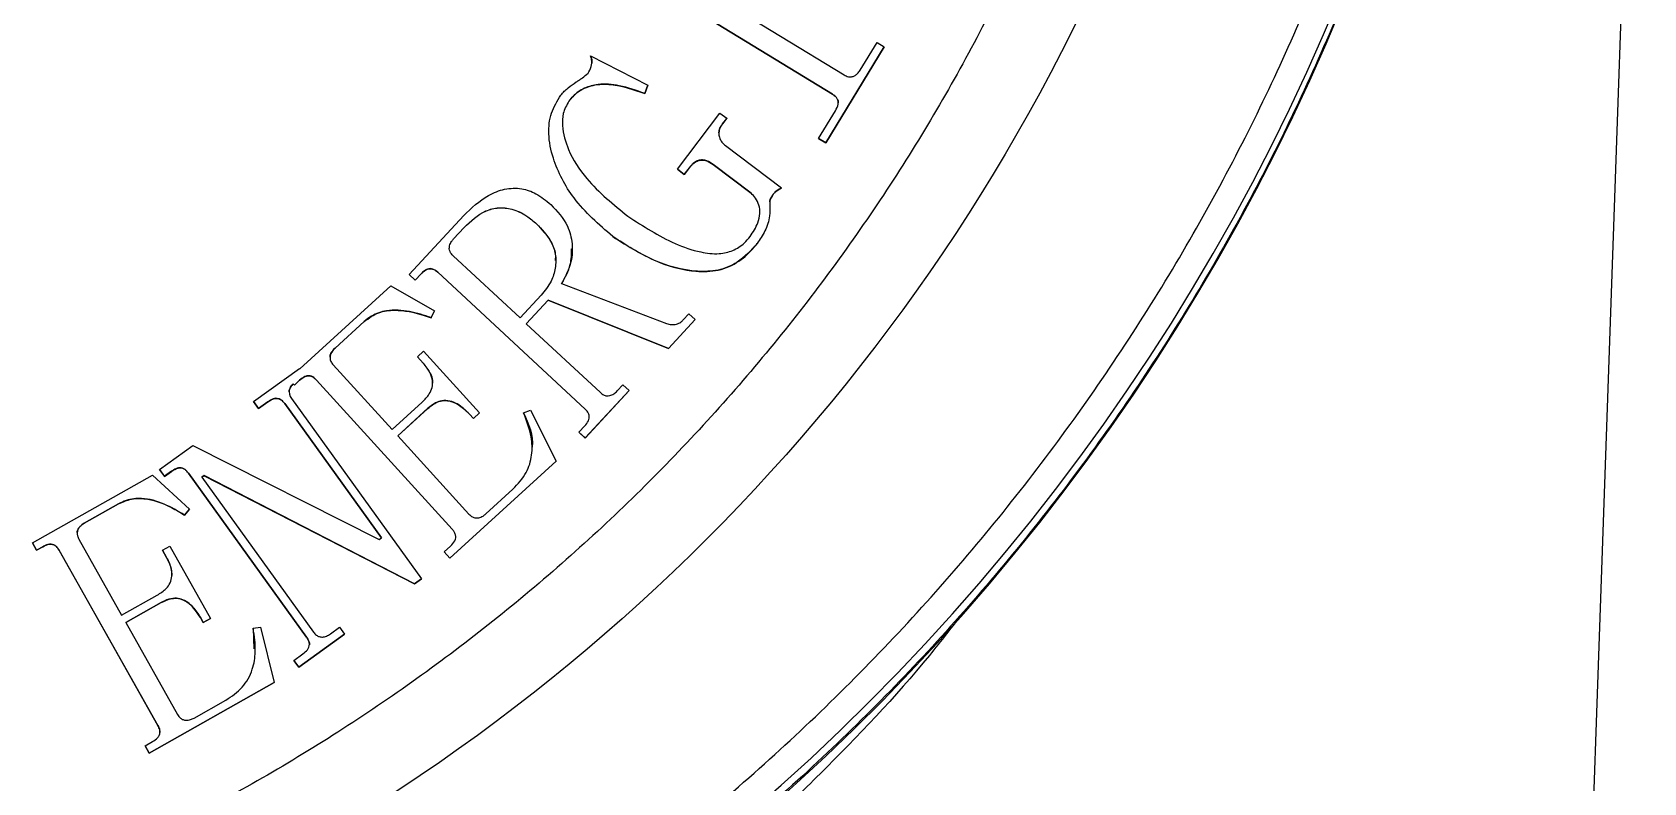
# Model space of a CAD drawing. Header units: millimetres. Extents: x 2126 to 3741, y 477 to 1658.
# Drawn here: x 3345.9 to 3405.4, y 1298.3 to 1326 of the extents above; entities that cross this region are included whole.
import ezdxf

# ---------------------------------------------------------------- set-up
doc = ezdxf.new("R2010")
doc.units = ezdxf.units.MM

msp = doc.modelspace()

# ---------------------------------------------------------------- linework, layer by layer
at = {"color": 7, "linetype": 'Continuous', "lineweight": 25}
for p, q in [((3402.189, 1257.438), (3405.439, 1350.475)), ((3369.549, 1328.324), (3375.885, 1324.458)), ((3375.452, 1323.749), (3369.116, 1327.615)), ((3369.116, 1327.613), (3375.452, 1323.747)), ((3377.37, 1325.496), (3375.207, 1321.952)), ((3375.207, 1321.95), (3377.37, 1325.494)), ((3376.482, 1324.639), (3377.104, 1325.658)), ((3377.104, 1325.658), (3377.37, 1325.496)), ((3377.37, 1325.496), (3377.37, 1325.494)), ((3366.517, 1325.161), (3368.632, 1324.082)), ((3368.632, 1324.082), (3368.526, 1323.772)), ((3368.526, 1323.77), (3368.632, 1324.08)), ((3368.632, 1324.08), (3368.632, 1324.082)), ((3365.712, 1323.493), (3365.712, 1323.49)), ((3368.526, 1323.772), (3368.526, 1323.77)), ((3375.452, 1323.749), (3375.452, 1323.747)), ((3369.73, 1320.975), (3371.297, 1323.046)), ((3371.297, 1323.046), (3371.545, 1322.857)), ((3371.545, 1322.857), (3371.389, 1322.649)), ((3371.389, 1322.647), (3371.545, 1322.855)), ((3371.545, 1322.857), (3371.545, 1322.855)), ((3374.941, 1322.114), (3375.563, 1323.133)), ((3364.971, 1322.362), (3364.971, 1322.36)), ((3371.389, 1322.649), (3371.389, 1322.647)), ((3371.501, 1321.849), (3373.572, 1320.283)), ((3375.207, 1321.952), (3374.941, 1322.114)), ((3374.941, 1322.114), (3374.941, 1322.111)), ((3374.941, 1322.111), (3375.207, 1321.95)), ((3375.207, 1321.952), (3375.207, 1321.95)), ((3370.168, 1321.035), (3369.979, 1320.786)), ((3369.979, 1320.784), (3370.168, 1321.032)), ((3370.168, 1321.035), (3370.168, 1321.032)), ((3372.449, 1320.091), (3371.04, 1321.156)), ((3371.04, 1321.156), (3371.04, 1321.154)), ((3371.04, 1321.154), (3372.449, 1320.089)), ((3369.979, 1320.786), (3369.73, 1320.975)), ((3369.73, 1320.975), (3369.73, 1320.973)), ((3369.73, 1320.973), (3369.979, 1320.784)), ((3369.979, 1320.786), (3369.979, 1320.784)), ((3372.449, 1320.091), (3372.449, 1320.089)), ((3359.81, 1317.092), (3361.825, 1319.261)), ((3373.126, 1319.236), (3373.126, 1319.238)), ((3361.451, 1318.404), (3361.84, 1318.822)), ((3361.451, 1318.402), (3361.84, 1318.82)), ((3361.84, 1318.822), (3361.84, 1318.82)), ((3364.518, 1318.957), (3364.518, 1318.955)), ((3361.451, 1318.404), (3361.451, 1318.402)), ((3365.836, 1318.039), (3365.836, 1318.041)), ((3363.909, 1315.48), (3361.436, 1317.778)), ((3360.037, 1316.882), (3359.81, 1317.092)), ((3359.81, 1317.09), (3359.81, 1317.092)), ((3359.81, 1317.09), (3360.037, 1316.88)), ((3360.249, 1317.111), (3360.037, 1316.882)), ((3360.037, 1316.88), (3360.249, 1317.109)), ((3360.037, 1316.882), (3360.037, 1316.88)), ((3360.249, 1317.111), (3360.249, 1317.109)), ((3366.312, 1312.114), (3360.871, 1317.169)), ((3360.871, 1317.169), (3360.871, 1317.167)), ((3360.871, 1317.167), (3366.312, 1312.112)), ((3355.764, 1313.605), (3359.133, 1316.67)), ((3359.133, 1316.67), (3360.749, 1315.745)), ((3364.69, 1316.318), (3363.909, 1315.48)), ((3365.445, 1316.749), (3369.319, 1315.274)), ((3360.749, 1315.745), (3360.626, 1315.493)), ((3360.626, 1315.491), (3360.749, 1315.743)), ((3360.749, 1315.745), (3360.749, 1315.743)), ((3364.951, 1316.144), (3364.137, 1315.268)), ((3364.138, 1315.267), (3364.951, 1316.142)), ((3369.39, 1314.357), (3364.951, 1316.144)), ((3364.951, 1316.144), (3364.951, 1316.142)), ((3364.951, 1316.142), (3369.39, 1314.355)), ((3358.148, 1315.352), (3357.07, 1314.37)), ((3357.07, 1314.367), (3358.148, 1315.35)), ((3358.148, 1315.352), (3358.148, 1315.35)), ((3360.626, 1315.493), (3360.626, 1315.491)), ((3364.137, 1315.268), (3366.876, 1312.723)), ((3370.38, 1315.422), (3369.39, 1314.357)), ((3369.39, 1314.355), (3370.38, 1315.42)), ((3369.939, 1315.408), (3370.151, 1315.636)), ((3370.151, 1315.636), (3370.38, 1315.422)), ((3370.38, 1315.422), (3370.38, 1315.42)), ((3357.07, 1314.37), (3357.07, 1314.367)), ((3360.115, 1314.042), (3360.346, 1314.252)), ((3360.325, 1313.811), (3360.115, 1314.042)), ((3360.115, 1314.042), (3360.115, 1314.04)), ((3360.115, 1314.04), (3360.325, 1313.809)), ((3360.346, 1314.252), (3362.415, 1311.979)), ((3369.39, 1314.357), (3369.39, 1314.355)), ((3354.062, 1312.393), (3355.758, 1313.615)), ((3355.758, 1313.615), (3355.764, 1313.605)), ((3357.004, 1313.747), (3359.177, 1311.359)), ((3360.325, 1313.811), (3360.325, 1313.809)), ((3355.567, 1313.004), (3355.524, 1313.051)), ((3355.524, 1313.049), (3355.524, 1313.051)), ((3355.524, 1313.049), (3355.567, 1313.002)), ((3355.76, 1313.179), (3355.567, 1313.004)), ((3355.567, 1313.002), (3355.76, 1313.177)), ((3355.567, 1313.004), (3355.567, 1313.002)), ((3355.76, 1313.179), (3355.76, 1313.177)), ((3361.4, 1307.675), (3356.388, 1313.185)), ((3356.388, 1313.185), (3356.388, 1313.183)), ((3356.388, 1313.183), (3361.4, 1307.673)), ((3367.941, 1312.798), (3366.315, 1311.047)), ((3366.315, 1311.045), (3367.941, 1312.796)), ((3367.5, 1312.783), (3367.712, 1313.012)), ((3367.712, 1313.012), (3367.941, 1312.798)), ((3367.941, 1312.798), (3367.941, 1312.796)), ((3354.245, 1312.139), (3354.062, 1312.393)), ((3354.062, 1312.393), (3354.062, 1312.391)), ((3354.062, 1312.391), (3354.245, 1312.137)), ((3354.584, 1312.382), (3354.245, 1312.139)), ((3354.245, 1312.137), (3354.584, 1312.38)), ((3354.245, 1312.139), (3354.245, 1312.137)), ((3354.584, 1312.382), (3354.584, 1312.38)), ((3358.788, 1307.36), (3355.211, 1312.318)), ((3355.211, 1312.318), (3355.211, 1312.316)), ((3355.211, 1312.316), (3358.787, 1307.359)), ((3355.465, 1312.501), (3360.265, 1305.848)), ((3359.177, 1311.359), (3360.294, 1312.374)), ((3360.504, 1312.143), (3359.387, 1311.128)), ((3359.388, 1311.126), (3360.504, 1312.141)), ((3360.504, 1312.143), (3360.504, 1312.141)), ((3366.312, 1312.114), (3366.312, 1312.112)), ((3362.184, 1311.769), (3362.043, 1311.923)), ((3362.043, 1311.923), (3362.043, 1311.921)), ((3362.043, 1311.921), (3362.184, 1311.767)), ((3362.415, 1311.979), (3362.184, 1311.769)), ((3362.184, 1311.767), (3362.415, 1311.977)), ((3362.184, 1311.769), (3362.184, 1311.767)), ((3362.415, 1311.979), (3362.415, 1311.977)), ((3364.037, 1311.977), (3364.299, 1312.075)), ((3364.299, 1312.075), (3365.243, 1310.187)), ((3366.086, 1311.261), (3366.298, 1311.49)), ((3359.387, 1311.128), (3362.016, 1308.238)), ((3366.315, 1311.047), (3366.086, 1311.261)), ((3366.086, 1311.261), (3366.086, 1311.259)), ((3366.086, 1311.259), (3366.315, 1311.045)), ((3366.315, 1311.047), (3366.315, 1311.045)), ((3350.587, 1309.885), (3351.816, 1310.773)), ((3351.816, 1310.773), (3358.703, 1307.3)), ((3350.77, 1309.631), (3350.587, 1309.885)), ((3350.587, 1309.885), (3350.587, 1309.883)), ((3350.587, 1309.883), (3350.77, 1309.629)), ((3351.025, 1309.816), (3350.77, 1309.631)), ((3350.77, 1309.629), (3351.025, 1309.814)), ((3351.025, 1309.816), (3351.025, 1309.814)), ((3356.022, 1303.69), (3351.651, 1309.75)), ((3351.651, 1309.75), (3351.651, 1309.748)), ((3351.651, 1309.748), (3356.022, 1303.688)), ((3365.243, 1310.187), (3361.313, 1306.61)), ((3361.313, 1306.608), (3365.243, 1310.185)), ((3365.243, 1310.187), (3365.243, 1310.185)), ((3345.885, 1307.176), (3350.321, 1309.677)), ((3350.321, 1309.677), (3351.689, 1308.419)), ((3350.77, 1309.631), (3350.77, 1309.629)), ((3352.234, 1309.656), (3352.15, 1309.596)), ((3352.15, 1309.596), (3356.276, 1303.875)), ((3352.151, 1309.595), (3352.234, 1309.654)), ((3360.011, 1305.665), (3352.234, 1309.656)), ((3352.234, 1309.656), (3352.234, 1309.654)), ((3352.234, 1309.654), (3360.011, 1305.662)), ((3362.644, 1308.244), (3363.646, 1309.157)), ((3349.073, 1308.613), (3347.805, 1307.9)), ((3347.805, 1307.898), (3349.073, 1308.611)), ((3349.073, 1308.613), (3349.073, 1308.611)), ((3351.689, 1308.419), (3351.512, 1308.199)), ((3351.512, 1308.197), (3351.689, 1308.417)), ((3351.512, 1308.199), (3351.512, 1308.197)), ((3351.689, 1308.419), (3351.689, 1308.417)), ((3347.805, 1307.9), (3347.805, 1307.898)), ((3358.703, 1307.3), (3358.788, 1307.36)), ((3361.4, 1307.675), (3361.4, 1307.673)), ((3346.039, 1306.905), (3345.885, 1307.176)), ((3345.885, 1307.176), (3345.885, 1307.174)), ((3345.885, 1307.174), (3346.039, 1306.902)), ((3346.266, 1307.032), (3346.039, 1306.905)), ((3346.039, 1306.902), (3346.266, 1307.03)), ((3346.039, 1306.905), (3346.039, 1306.902)), ((3346.266, 1307.032), (3346.266, 1307.03)), ((3350.525, 1300.424), (3346.877, 1306.899)), ((3346.877, 1306.897), (3346.877, 1306.899)), ((3346.877, 1306.897), (3350.525, 1300.422)), ((3347.601, 1307.307), (3349.183, 1304.5)), ((3350.693, 1306.903), (3350.964, 1307.055)), ((3350.845, 1306.631), (3350.693, 1306.903)), ((3350.693, 1306.903), (3350.693, 1306.9)), ((3350.693, 1306.9), (3350.845, 1306.629)), ((3350.964, 1307.055), (3352.469, 1304.383)), ((3361.103, 1306.841), (3361.335, 1307.053)), ((3361.313, 1306.61), (3361.103, 1306.841)), ((3361.103, 1306.841), (3361.103, 1306.839)), ((3361.103, 1306.839), (3361.313, 1306.608)), ((3350.845, 1306.631), (3350.845, 1306.629)), ((3361.313, 1306.61), (3361.313, 1306.608)), ((3360.265, 1305.848), (3360.011, 1305.665)), ((3360.011, 1305.662), (3360.265, 1305.845)), ((3360.011, 1305.665), (3360.011, 1305.662)), ((3360.265, 1305.848), (3360.265, 1305.845)), ((3349.183, 1304.5), (3350.496, 1305.24)), ((3350.648, 1304.969), (3349.335, 1304.229)), ((3349.336, 1304.227), (3350.648, 1304.966)), ((3350.648, 1304.969), (3350.648, 1304.966)), ((3352.197, 1304.231), (3352.095, 1304.412)), ((3352.095, 1304.412), (3352.095, 1304.41)), ((3352.095, 1304.41), (3352.197, 1304.229)), ((3352.469, 1304.383), (3352.197, 1304.231)), ((3352.197, 1304.229), (3352.469, 1304.381)), ((3352.469, 1304.383), (3352.469, 1304.381)), ((3349.335, 1304.229), (3351.25, 1300.833)), ((3352.197, 1304.231), (3352.197, 1304.229)), ((3354.047, 1304.021), (3354.322, 1304.057)), ((3354.047, 1304.019), (3354.065, 1303.259)), ((3354.322, 1304.057), (3354.821, 1302.012)), ((3357.426, 1303.8), (3355.731, 1302.579)), ((3355.731, 1302.576), (3357.426, 1303.798)), ((3356.902, 1303.81), (3357.241, 1304.054)), ((3357.241, 1304.054), (3357.426, 1303.8)), ((3357.426, 1303.8), (3357.426, 1303.798)), ((3356.022, 1303.69), (3356.022, 1303.688)), ((3355.546, 1302.833), (3355.885, 1303.077)), ((3355.731, 1302.579), (3355.546, 1302.833)), ((3355.546, 1302.833), (3355.546, 1302.831)), ((3355.546, 1302.831), (3355.731, 1302.576)), ((3355.731, 1302.579), (3355.731, 1302.576)), ((3354.821, 1302.012), (3350.204, 1299.409)), ((3350.204, 1299.407), (3354.821, 1302.009)), ((3354.821, 1302.012), (3354.821, 1302.009)), ((3351.862, 1300.702), (3353.039, 1301.364)), ((3350.525, 1300.424), (3350.525, 1300.422)), ((3350.051, 1299.681), (3350.323, 1299.833)), ((3350.204, 1299.409), (3350.051, 1299.681)), ((3350.051, 1299.681), (3350.051, 1299.679)), ((3350.051, 1299.679), (3350.204, 1299.407)), ((3350.204, 1299.409), (3350.204, 1299.407))]:
    msp.add_line(p, q, dxfattribs=at)
msp.add_circle((3320.244, 1357.867), 71.5, dxfattribs=at)
for centre, start, end in [((3320.244, 1357.865), 280.30604, 349.69383), ((3320.321, 1357.493), 281.36448, 349.47139)]:
    msp.add_arc(centre, 80, start, end, dxfattribs=at)
for points, knots in [([(3388.744, 1357.874), (3388.689, 1355.785), (3388.579, 1351.607), (3387.669, 1345.268), (3386.183, 1338.915), (3384.01, 1332.55), (3381.179, 1326.327), (3377.665, 1320.304), (3373.511, 1314.612), (3368.767, 1309.351), (3363.506, 1304.607), (3357.814, 1300.453), (3351.791, 1296.939), (3345.568, 1294.108), (3339.203, 1291.937), (3332.85, 1290.441), (3326.511, 1289.564), (3320.244, 1289.279), (3313.977, 1289.564), (3307.638, 1290.441), (3301.286, 1291.936), (3294.92, 1294.108), (3288.697, 1296.939), (3282.674, 1300.453), (3276.982, 1304.607), (3271.721, 1309.351), (3266.977, 1314.612), (3262.823, 1320.304), (3259.309, 1326.327), (3256.478, 1332.55), (3254.305, 1338.915), (3252.819, 1345.268), (3251.909, 1351.607), (3251.799, 1355.785), (3251.744, 1357.874)], [0, 0, 0, 0, 0.029124, 0.058248, 0.08912, 0.119994, 0.151902, 0.184313, 0.217069, 0.25, 0.282931, 0.315687, 0.348098, 0.380006, 0.410878, 0.441752, 0.470875, 0.5, 0.529123, 0.558248, 0.58912, 0.619994, 0.651902, 0.684313, 0.717069, 0.75, 0.782931, 0.815687, 0.848098, 0.880006, 0.910878, 0.941752, 0.970875, 1, 1, 1, 1]), ([(3334.378, 1280.142), (3336.874, 1280.669), (3341.911, 1281.731), (3349.288, 1284.27), (3356.53, 1287.539), (3363.509, 1291.601), (3370.112, 1296.413), (3376.206, 1301.906), (3381.698, 1307.999), (3386.51, 1314.602), (3390.573, 1321.581), (3393.842, 1328.823), (3396.381, 1336.2), (3397.443, 1341.238), (3397.969, 1343.734)], [0, 0, 0, 0, 0.0799588, 0.1613715, 0.2441424, 0.3288926, 0.4142166, 0.5, 0.5857784, 0.6711024, 0.7558576, 0.8386237, 0.9200388, 1, 1, 1, 1]), ([(3366.421, 1324.519), (3366.467, 1324.599), (3366.556, 1324.755), (3366.567, 1324.989), (3366.53, 1325.117), (3366.517, 1325.161)], [0, 0, 0, 0, 0.406204, 0.795736, 1, 1, 1, 1]), ([(3366.517, 1325.159), (3366.548, 1325.068), (3366.579, 1324.977), (3366.556, 1324.889), (3366.556, 1324.889)], [0, 0, 0, 0, 0.998825, 1, 1, 1, 1]), ([(3375.885, 1324.458), (3375.936, 1324.431), (3376.021, 1324.386), (3376.16, 1324.385), (3376.275, 1324.423), (3376.39, 1324.508), (3376.448, 1324.591), (3376.482, 1324.639)], [0, 0, 0, 0, 0.239524, 0.40579, 0.571729, 0.750468, 1, 1, 1, 1]), ([(3365.421, 1323.712), (3365.461, 1323.76), (3365.541, 1323.857), (3365.726, 1324.025), (3365.882, 1324.129), (3365.986, 1324.198)], [0, 0, 0, 0, 0.250844, 0.502068, 1, 1, 1, 1]), ([(3368.526, 1323.772), (3368.212, 1323.883), (3367.652, 1324.081), (3366.873, 1324.151), (3366.273, 1323.995), (3365.916, 1323.745), (3365.759, 1323.551), (3365.712, 1323.493)], [0, 0, 0, 0, 0.327037, 0.582977, 0.7546195, 0.9267447, 1, 1, 1, 1]), ([(3365.712, 1323.49), (3365.825, 1323.617), (3366.068, 1323.89), (3366.628, 1324.118), (3367.49, 1324.13), (3368.113, 1323.913), (3368.526, 1323.77)], [0, 0, 0, 0, 0.165221, 0.356832, 0.573119, 1, 1, 1, 1]), ([(3365.986, 1324.198), (3366.024, 1324.222), (3366.1, 1324.272), (3366.251, 1324.372), (3366.353, 1324.46), (3366.421, 1324.519)], [0, 0, 0, 0, 0.2516063, 0.5032378, 1, 1, 1, 1]), ([(3367.332, 1318.492), (3366.821, 1318.935), (3365.888, 1319.744), (3365.163, 1321.135), (3364.93, 1322.231), (3365.018, 1323.062), (3365.287, 1323.497), (3365.421, 1323.712)], [0, 0, 0, 0, 0.329821, 0.602198, 0.751389, 0.876805, 1, 1, 1, 1]), ([(3365.712, 1323.493), (3365.628, 1323.342), (3365.472, 1323.061), (3365.462, 1322.426), (3365.695, 1321.573), (3366.488, 1320.371), (3367.357, 1319.671), (3367.897, 1319.237)], [0, 0, 0, 0, 0.097711, 0.183041, 0.35825, 0.602223, 1, 1, 1, 1]), ([(3375.563, 1323.133), (3375.607, 1323.211), (3375.668, 1323.32), (3375.675, 1323.482), (3375.633, 1323.582), (3375.56, 1323.677), (3375.491, 1323.723), (3375.452, 1323.749)], [0, 0, 0, 0, 0.364982, 0.510318, 0.655638, 0.805835, 1, 1, 1, 1]), ([(3375.452, 1323.747), (3375.5, 1323.714), (3375.581, 1323.66), (3375.647, 1323.55), (3375.674, 1323.474), (3375.669, 1323.436), (3375.669, 1323.428)], [0, 0, 0, 0, 0.429095, 0.711731, 0.943174, 1, 1, 1, 1]), ([(3371.389, 1322.649), (3371.347, 1322.585), (3371.274, 1322.473), (3371.249, 1322.281), (3371.28, 1322.116), (3371.367, 1321.965), (3371.454, 1321.89), (3371.501, 1321.849)], [0, 0, 0, 0, 0.249315, 0.4358137, 0.6227966, 0.7970359, 1, 1, 1, 1]), ([(3371.265, 1322.267), (3371.263, 1322.287), (3371.253, 1322.362), (3371.292, 1322.499), (3371.356, 1322.596), (3371.389, 1322.647)], [0, 0, 0, 0, 0.151132, 0.552434, 1, 1, 1, 1]), ([(3371.04, 1321.156), (3370.968, 1321.205), (3370.851, 1321.286), (3370.654, 1321.328), (3370.492, 1321.304), (3370.317, 1321.212), (3370.226, 1321.104), (3370.168, 1321.035)], [0, 0, 0, 0, 0.257237, 0.420431, 0.584481, 0.733875, 1, 1, 1, 1]), ([(3370.168, 1321.032), (3370.222, 1321.098), (3370.313, 1321.206), (3370.488, 1321.301), (3370.65, 1321.325), (3370.847, 1321.286), (3370.965, 1321.206), (3371.04, 1321.154)], [0, 0, 0, 0, 0.251206, 0.415599, 0.580778, 0.730319, 1, 1, 1, 1]), ([(3361.825, 1319.261), (3362.113, 1319.538), (3362.555, 1319.964), (3363.33, 1320.271), (3363.951, 1320.294), (3364.552, 1320.082), (3364.869, 1319.819), (3365.044, 1319.673)], [0, 0, 0, 0, 0.321782, 0.493409, 0.666308, 0.816214, 1, 1, 1, 1]), ([(3372.41, 1318.492), (3372.52, 1318.655), (3372.697, 1318.916), (3372.788, 1319.326), (3372.756, 1319.648), (3372.628, 1319.903), (3372.504, 1320.033), (3372.449, 1320.091)], [0, 0, 0, 0, 0.329126, 0.528564, 0.696809, 0.865433, 1, 1, 1, 1]), ([(3373.269, 1320.056), (3373.236, 1320.008), (3373.177, 1319.923), (3373.127, 1319.774), (3373.137, 1319.679), (3373.142, 1319.63)], [0, 0, 0, 0, 0.379574, 0.681533, 1, 1, 1, 1]), ([(3373.143, 1319.767), (3373.143, 1319.781), (3373.141, 1319.859), (3373.202, 1319.955), (3373.253, 1320.03), (3373.269, 1320.054)], [0, 0, 0, 0, 0.136759, 0.726608, 1, 1, 1, 1]), ([(3373.572, 1320.283), (3373.543, 1320.268), (3373.486, 1320.239), (3373.381, 1320.18), (3373.314, 1320.111), (3373.274, 1320.062), (3373.269, 1320.056)], [0, 0, 0, 0, 0.25202, 0.504232, 0.940351, 1, 1, 1, 1]), ([(3373.269, 1320.054), (3373.289, 1320.079), (3373.345, 1320.147), (3373.452, 1320.22), (3373.536, 1320.263), (3373.572, 1320.281)], [0, 0, 0, 0, 0.252155, 0.688227, 1, 1, 1, 1]), ([(3361.84, 1318.822), (3362.091, 1319.06), (3362.46, 1319.411), (3363.118, 1319.579), (3363.649, 1319.518), (3364.128, 1319.291), (3364.4, 1319.058), (3364.518, 1318.957)], [0, 0, 0, 0, 0.331594, 0.48998, 0.648562, 0.847889, 1, 1, 1, 1]), ([(3361.84, 1318.82), (3362.091, 1319.057), (3362.46, 1319.409), (3363.118, 1319.577), (3363.649, 1319.516), (3364.128, 1319.289), (3364.4, 1319.056), (3364.518, 1318.955)], [0, 0, 0, 0, 0.3315942, 0.48998, 0.6485616, 0.8478895, 1, 1, 1, 1]), ([(3365.044, 1319.673), (3365.279, 1319.422), (3365.669, 1319.005), (3365.863, 1318.227), (3365.825, 1317.475), (3365.583, 1317.012), (3365.445, 1316.749)], [0, 0, 0, 0, 0.3135051, 0.5209519, 0.7271537, 1, 1, 1, 1]), ([(3367.897, 1319.237), (3368.462, 1318.87), (3369.307, 1318.321), (3370.477, 1317.913), (3371.213, 1317.819), (3371.78, 1317.947), (3372.165, 1318.197), (3372.342, 1318.41), (3372.41, 1318.492)], [0, 0, 0, 0, 0.399545, 0.597137, 0.733747, 0.835099, 0.936852, 1, 1, 1, 1]), ([(3373.142, 1319.63), (3373.142, 1319.504), (3373.144, 1319.182), (3372.986, 1318.692), (3372.773, 1318.381), (3372.67, 1318.232)], [0, 0, 0, 0, 0.2516938, 0.6389543, 1, 1, 1, 1]), ([(3364.518, 1318.957), (3364.709, 1318.759), (3365.019, 1318.436), (3365.243, 1317.844), (3365.231, 1317.324), (3365.066, 1316.785), (3364.825, 1316.486), (3364.69, 1316.318)], [0, 0, 0, 0, 0.272894, 0.445011, 0.618101, 0.78577, 1, 1, 1, 1]), ([(3364.518, 1318.955), (3364.705, 1318.756), (3365.01, 1318.433), (3365.226, 1317.934), (3365.213, 1317.683), (3365.208, 1317.606)], [0, 0, 0, 0, 0.522164, 0.851498, 1, 1, 1, 1]), ([(3361.436, 1317.778), (3361.391, 1317.826), (3361.321, 1317.902), (3361.288, 1318.04), (3361.305, 1318.173), (3361.36, 1318.3), (3361.425, 1318.374), (3361.451, 1318.404)], [0, 0, 0, 0, 0.273037, 0.428356, 0.583344, 0.832242, 1, 1, 1, 1]), ([(3361.298, 1318.065), (3361.299, 1318.092), (3361.304, 1318.179), (3361.361, 1318.297), (3361.425, 1318.372), (3361.451, 1318.402)], [0, 0, 0, 0, 0.219969, 0.685936, 1, 1, 1, 1]), ([(3365.445, 1316.747), (3365.576, 1316.978), (3365.807, 1317.381), (3365.811, 1317.843), (3365.813, 1318.04)], [0, 0, 0, 0, 0.5716087, 1, 1, 1, 1]), ([(3372.67, 1318.232), (3372.443, 1317.978), (3372.043, 1317.532), (3371.233, 1317.208), (3370.159, 1317.173), (3368.783, 1317.553), (3367.824, 1318.174), (3367.332, 1318.492)], [0, 0, 0, 0, 0.169563, 0.297883, 0.425995, 0.705761, 1, 1, 1, 1]), ([(3367.332, 1318.49), (3367.903, 1318.127), (3368.855, 1317.523), (3370.23, 1317.179), (3371.246, 1317.198), (3372.008, 1317.53), (3372.439, 1317.943), (3372.634, 1318.185), (3372.67, 1318.23)], [0, 0, 0, 0, 0.338672, 0.564061, 0.703233, 0.843334, 0.971256, 1, 1, 1, 1]), ([(3360.871, 1317.169), (3360.814, 1317.215), (3360.73, 1317.284), (3360.588, 1317.311), (3360.475, 1317.291), (3360.359, 1317.221), (3360.288, 1317.15), (3360.249, 1317.111)], [0, 0, 0, 0, 0.300741, 0.442976, 0.585498, 0.770192, 1, 1, 1, 1]), ([(3360.249, 1317.109), (3360.302, 1317.162), (3360.38, 1317.239), (3360.514, 1317.301), (3360.622, 1317.306), (3360.74, 1317.27), (3360.819, 1317.214), (3360.864, 1317.173), (3360.871, 1317.167)], [0, 0, 0, 0, 0.305437, 0.45492, 0.605394, 0.744594, 0.96103, 1, 1, 1, 1]), ([(3360.626, 1315.493), (3360.36, 1315.578), (3359.825, 1315.749), (3359.057, 1315.8), (3358.478, 1315.618), (3358.237, 1315.423), (3358.148, 1315.352)], [0, 0, 0, 0, 0.3213061, 0.6452902, 0.8696576, 1, 1, 1, 1]), ([(3358.148, 1315.35), (3358.321, 1315.474), (3358.657, 1315.717), (3359.438, 1315.805), (3360.09, 1315.672), (3360.526, 1315.524), (3360.626, 1315.491)], [0, 0, 0, 0, 0.241053, 0.469408, 0.878608, 1, 1, 1, 1]), ([(3369.319, 1315.274), (3369.379, 1315.259), (3369.501, 1315.23), (3369.688, 1315.24), (3369.838, 1315.311), (3369.909, 1315.38), (3369.939, 1315.408)], [0, 0, 0, 0, 0.2772639, 0.5575672, 0.817889, 1, 1, 1, 1]), ([(3357.07, 1314.37), (3357.012, 1314.307), (3356.927, 1314.215), (3356.88, 1314.055), (3356.889, 1313.929), (3356.939, 1313.824), (3356.986, 1313.769), (3357.004, 1313.747)], [0, 0, 0, 0, 0.353728, 0.522222, 0.691971, 0.881159, 1, 1, 1, 1]), ([(3356.89, 1314.028), (3356.891, 1314.053), (3356.894, 1314.128), (3356.956, 1314.249), (3357.03, 1314.326), (3357.07, 1314.367)], [0, 0, 0, 0, 0.184968, 0.565966, 1, 1, 1, 1]), ([(3356.388, 1313.185), (3356.343, 1313.228), (3356.273, 1313.297), (3356.153, 1313.344), (3356.05, 1313.351), (3355.909, 1313.304), (3355.82, 1313.229), (3355.76, 1313.179)], [0, 0, 0, 0, 0.2536824, 0.4001164, 0.52343, 0.6771969, 1, 1, 1, 1]), ([(3355.76, 1313.177), (3355.825, 1313.232), (3355.919, 1313.309), (3356.073, 1313.352), (3356.188, 1313.333), (3356.296, 1313.274), (3356.357, 1313.214), (3356.388, 1313.183)], [0, 0, 0, 0, 0.3494884, 0.497197, 0.6463633, 0.8206121, 1, 1, 1, 1]), ([(3360.294, 1312.374), (3360.388, 1312.468), (3360.542, 1312.623), (3360.672, 1312.903), (3360.687, 1313.18), (3360.579, 1313.504), (3360.42, 1313.697), (3360.325, 1313.811)], [0, 0, 0, 0, 0.23981, 0.394148, 0.549699, 0.732406, 1, 1, 1, 1]), ([(3360.325, 1313.809), (3360.423, 1313.688), (3360.576, 1313.498), (3360.677, 1313.228), (3360.67, 1313.105), (3360.668, 1313.071)], [0, 0, 0, 0, 0.557801, 0.879214, 1, 1, 1, 1]), ([(3355.524, 1313.051), (3355.489, 1313.012), (3355.423, 1312.939), (3355.374, 1312.81), (3355.376, 1312.688), (3355.41, 1312.585), (3355.448, 1312.528), (3355.465, 1312.501)], [0, 0, 0, 0, 0.256868, 0.47724, 0.662008, 0.845558, 1, 1, 1, 1]), ([(3355.38, 1312.756), (3355.379, 1312.765), (3355.375, 1312.813), (3355.415, 1312.909), (3355.469, 1312.997), (3355.515, 1313.041), (3355.524, 1313.049)], [0, 0, 0, 0, 0.085598, 0.422547, 0.898222, 1, 1, 1, 1]), ([(3366.876, 1312.723), (3366.914, 1312.691), (3366.982, 1312.635), (3367.107, 1312.597), (3367.24, 1312.608), (3367.379, 1312.669), (3367.46, 1312.745), (3367.5, 1312.783)], [0, 0, 0, 0, 0.208612, 0.37176, 0.536244, 0.765787, 1, 1, 1, 1]), ([(3355.211, 1312.318), (3355.174, 1312.364), (3355.114, 1312.44), (3354.993, 1312.505), (3354.884, 1312.521), (3354.74, 1312.485), (3354.649, 1312.424), (3354.584, 1312.382)], [0, 0, 0, 0, 0.239941, 0.39539, 0.551967, 0.684504, 1, 1, 1, 1]), ([(3354.584, 1312.38), (3354.664, 1312.433), (3354.773, 1312.507), (3354.941, 1312.516), (3355.044, 1312.479), (3355.137, 1312.411), (3355.185, 1312.349), (3355.211, 1312.316)], [0, 0, 0, 0, 0.3841118, 0.530799, 0.677235, 0.828461, 1, 1, 1, 1]), ([(3362.043, 1311.923), (3361.899, 1312.065), (3361.686, 1312.275), (3361.317, 1312.428), (3361.034, 1312.442), (3360.749, 1312.342), (3360.594, 1312.216), (3360.504, 1312.143)], [0, 0, 0, 0, 0.337772, 0.500301, 0.664443, 0.804956, 1, 1, 1, 1]), ([(3360.504, 1312.141), (3360.613, 1312.228), (3360.789, 1312.369), (3361.095, 1312.445), (3361.388, 1312.408), (3361.726, 1312.241), (3361.927, 1312.038), (3362.043, 1311.921)], [0, 0, 0, 0, 0.232663, 0.375993, 0.519641, 0.722596, 1, 1, 1, 1]), ([(3366.298, 1311.49), (3366.35, 1311.55), (3366.425, 1311.638), (3366.473, 1311.784), (3366.463, 1311.899), (3366.41, 1312.016), (3366.346, 1312.08), (3366.312, 1312.114)], [0, 0, 0, 0, 0.327317, 0.476421, 0.626546, 0.796314, 1, 1, 1, 1]), ([(3363.646, 1309.157), (3363.827, 1309.352), (3364.163, 1309.713), (3364.373, 1310.413), (3364.345, 1311.183), (3364.15, 1311.685), (3364.037, 1311.977)], [0, 0, 0, 0, 0.2575653, 0.476476, 0.6951727, 1, 1, 1, 1]), ([(3364.037, 1311.975), (3364.228, 1311.559), (3364.419, 1311.141), (3364.353, 1310.711), (3364.353, 1310.709)], [0, 0, 0, 0, 0.996259, 1, 1, 1, 1]), ([(3351.651, 1309.75), (3351.614, 1309.796), (3351.554, 1309.872), (3351.439, 1309.934), (3351.337, 1309.953), (3351.203, 1309.926), (3351.102, 1309.869), (3351.034, 1309.823), (3351.025, 1309.816)], [0, 0, 0, 0, 0.239791, 0.395723, 0.528329, 0.660993, 0.950414, 1, 1, 1, 1]), ([(3351.025, 1309.814), (3351.104, 1309.866), (3351.213, 1309.939), (3351.381, 1309.949), (3351.483, 1309.912), (3351.577, 1309.844), (3351.625, 1309.782), (3351.651, 1309.748)], [0, 0, 0, 0, 0.383435, 0.529408, 0.675081, 0.826383, 1, 1, 1, 1]), ([(3349.073, 1308.611), (3349.227, 1308.681), (3349.568, 1308.835), (3350.268, 1308.804), (3350.926, 1308.55), (3351.35, 1308.294), (3351.512, 1308.197)], [0, 0, 0, 0, 0.193694, 0.42798, 0.782605, 1, 1, 1, 1]), ([(3351.512, 1308.199), (3351.266, 1308.344), (3350.772, 1308.636), (3350.023, 1308.852), (3349.428, 1308.79), (3349.165, 1308.659), (3349.073, 1308.613)], [0, 0, 0, 0, 0.329191, 0.661633, 0.881808, 1, 1, 1, 1]), ([(3362.016, 1308.238), (3362.059, 1308.197), (3362.129, 1308.128), (3362.263, 1308.089), (3362.4, 1308.096), (3362.532, 1308.152), (3362.611, 1308.216), (3362.644, 1308.244)], [0, 0, 0, 0, 0.244529, 0.408946, 0.573274, 0.814793, 1, 1, 1, 1]), ([(3347.805, 1307.9), (3347.745, 1307.861), (3347.647, 1307.796), (3347.563, 1307.664), (3347.53, 1307.547), (3347.544, 1307.424), (3347.581, 1307.349), (3347.601, 1307.307)], [0, 0, 0, 0, 0.300073, 0.489629, 0.647488, 0.805846, 1, 1, 1, 1]), ([(3347.542, 1307.559), (3347.542, 1307.566), (3347.541, 1307.61), (3347.581, 1307.691), (3347.663, 1307.807), (3347.752, 1307.864), (3347.805, 1307.898)], [0, 0, 0, 0, 0.0456944, 0.2957717, 0.5839271, 1, 1, 1, 1]), ([(3361.335, 1307.053), (3361.397, 1307.115), (3361.486, 1307.202), (3361.539, 1307.357), (3361.528, 1307.474), (3361.479, 1307.584), (3361.426, 1307.646), (3361.4, 1307.675)], [0, 0, 0, 0, 0.358471, 0.509487, 0.66217, 0.836846, 1, 1, 1, 1]), ([(3346.877, 1306.899), (3346.846, 1306.948), (3346.796, 1307.029), (3346.686, 1307.104), (3346.576, 1307.136), (3346.428, 1307.114), (3346.329, 1307.064), (3346.266, 1307.032)], [0, 0, 0, 0, 0.23968, 0.390629, 0.542071, 0.705503, 1, 1, 1, 1]), ([(3346.266, 1307.03), (3346.348, 1307.072), (3346.462, 1307.13), (3346.626, 1307.125), (3346.725, 1307.08), (3346.811, 1307.002), (3346.854, 1306.934), (3346.877, 1306.897)], [0, 0, 0, 0, 0.377128, 0.521882, 0.666695, 0.8193, 1, 1, 1, 1]), ([(3350.496, 1305.24), (3350.615, 1305.316), (3350.805, 1305.436), (3350.99, 1305.69), (3351.058, 1305.952), (3351.018, 1306.283), (3350.91, 1306.501), (3350.845, 1306.631)], [0, 0, 0, 0, 0.253965, 0.40631, 0.559769, 0.73662, 1, 1, 1, 1]), ([(3350.845, 1306.629), (3350.917, 1306.49), (3351.026, 1306.282), (3351.034, 1306.05), (3351.037, 1305.973)], [0, 0, 0, 0, 0.668385, 1, 1, 1, 1]), ([(3352.095, 1304.412), (3351.973, 1304.6), (3351.8, 1304.868), (3351.462, 1305.08), (3351.199, 1305.144), (3350.919, 1305.104), (3350.741, 1305.015), (3350.648, 1304.969)], [0, 0, 0, 0, 0.375008, 0.532176, 0.663237, 0.825783, 1, 1, 1, 1]), ([(3350.648, 1304.966), (3350.775, 1305.027), (3350.977, 1305.124), (3351.291, 1305.133), (3351.568, 1305.027), (3351.859, 1304.789), (3352.01, 1304.546), (3352.095, 1304.41)], [0, 0, 0, 0, 0.234667, 0.375798, 0.517605, 0.729416, 1, 1, 1, 1]), ([(3380.301, 1304.625), (3379.884, 1304.085), (3378.242, 1301.953), (3375.752, 1299.366), (3373.124, 1296.806), (3371.308, 1295.166), (3369.591, 1293.708), (3367.66, 1292.161), (3365.546, 1290.585), (3363.408, 1289.114), (3361.58, 1287.942), (3360.74, 1287.435), (3360.32, 1287.182)], [0, 0, 0, 0, 0.062604, 0.247082, 0.331604, 0.410965, 0.484873, 0.5577, 0.669911, 0.780381, 0.890079, 1, 1, 1, 1]), ([(3353.039, 1301.364), (3353.252, 1301.507), (3353.68, 1301.795), (3354.041, 1302.458), (3354.162, 1303.223), (3354.089, 1303.73), (3354.047, 1304.021)], [0, 0, 0, 0, 0.2488152, 0.5000632, 0.7136426, 1, 1, 1, 1]), ([(3356.276, 1303.875), (3356.309, 1303.835), (3356.368, 1303.764), (3356.488, 1303.702), (3356.62, 1303.688), (3356.764, 1303.724), (3356.854, 1303.78), (3356.902, 1303.81)], [0, 0, 0, 0, 0.215896, 0.3853283, 0.5559542, 0.7640999, 1, 1, 1, 1]), ([(3355.885, 1303.077), (3355.944, 1303.123), (3356.032, 1303.191), (3356.111, 1303.317), (3356.131, 1303.424), (3356.109, 1303.548), (3356.061, 1303.632), (3356.026, 1303.683), (3356.022, 1303.69)], [0, 0, 0, 0, 0.305771, 0.455285, 0.605942, 0.744239, 0.965757, 1, 1, 1, 1]), ([(3356.022, 1303.688), (3356.053, 1303.638), (3356.103, 1303.557), (3356.131, 1303.456), (3356.123, 1303.416), (3356.122, 1303.412)], [0, 0, 0, 0, 0.596553, 0.955338, 1, 1, 1, 1]), ([(3351.25, 1300.833), (3351.281, 1300.784), (3351.334, 1300.705), (3351.45, 1300.636), (3351.579, 1300.612), (3351.723, 1300.633), (3351.818, 1300.68), (3351.862, 1300.702)], [0, 0, 0, 0, 0.2422509, 0.3981104, 0.5540249, 0.7912917, 1, 1, 1, 1]), ([(3350.323, 1299.833), (3350.39, 1299.875), (3350.489, 1299.935), (3350.579, 1300.059), (3350.603, 1300.163), (3350.593, 1300.291), (3350.551, 1300.372), (3350.525, 1300.424)], [0, 0, 0, 0, 0.326648, 0.47491, 0.62431, 0.760261, 1, 1, 1, 1]), ([(3350.525, 1300.422), (3350.552, 1300.371), (3350.595, 1300.289), (3350.596, 1300.197), (3350.597, 1300.162)], [0, 0, 0, 0, 0.621405, 1, 1, 1, 1])]:
    msp.add_open_spline(points, degree=3, knots=knots, dxfattribs=at)
msp.add_open_spline([(3398.974, 1342.949), (3398.41, 1340.334), (3397.28, 1335.104), (3394.601, 1327.525), (3391.232, 1320.237), (3387.136, 1313.327), (3382.372, 1306.86), (3376.984, 1300.903), (3371.027, 1295.515), (3364.561, 1290.752), (3357.65, 1286.656), (3350.362, 1283.287), (3342.783, 1280.608), (3337.553, 1279.479), (3334.938, 1278.914)], degree=3, dxfattribs=at)

doc.saveas('drawing.dxf')
